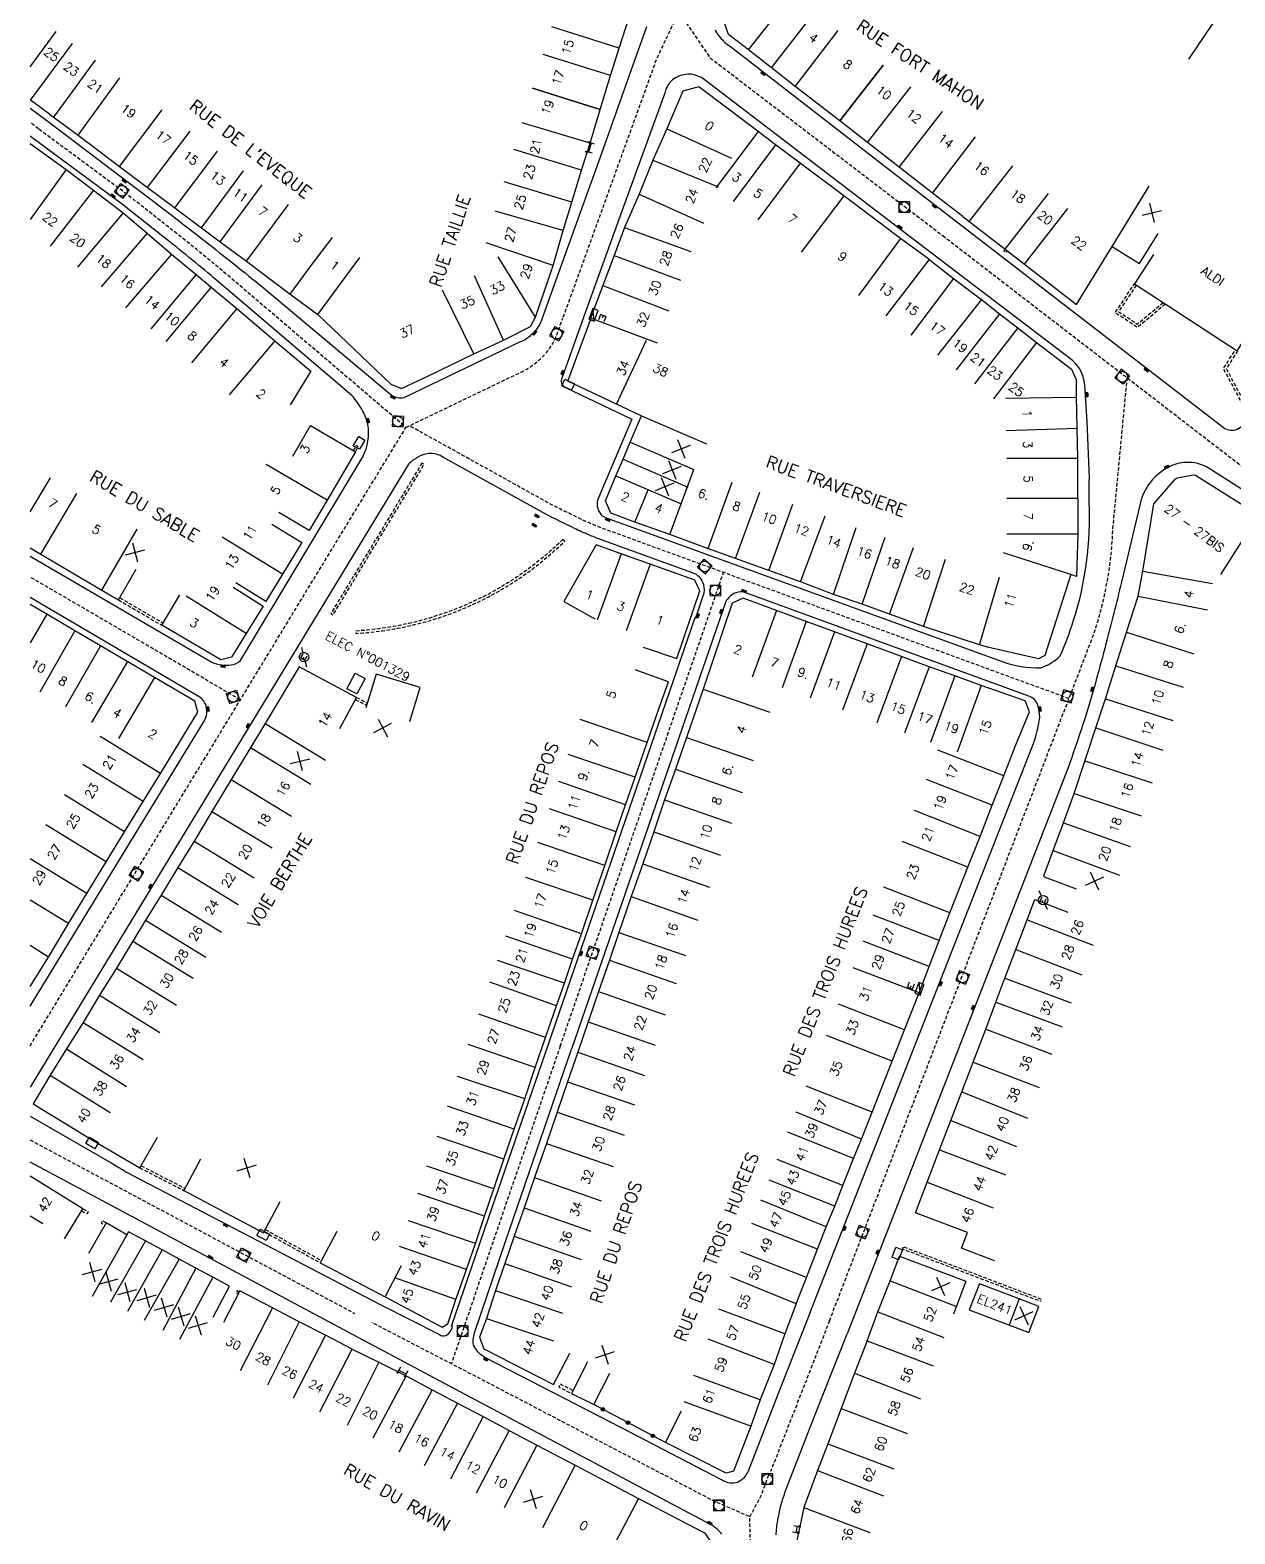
# Model space of a CAD drawing. Header units: millimetres. Extents: x 116000 to 117000, y 126000 to 127000.
# Drawn here: x 116000 to 116170.4, y 126191.6 to 126404.2 of the extents above; entities that cross this region are included whole.
import ezdxf
from ezdxf.enums import TextEntityAlignment as Align

# ---------------------------------------------------------------- set-up
doc = ezdxf.new("R2010")
doc.units = ezdxf.units.MM
doc.linetypes.add('DASHED', pattern=[0.75, 0.5, -0.25])
doc.layers.get('0').update_dxf_attribs({"linetype": 'CONTINUOUS'})
for name, color, linetype in [('W0001', 6, 'DASHED'), ('W0008', 7, 'CONTINUOUS'), ('W0100', 7, 'CONTINUOUS'), ('W0105', 7, 'CONTINUOUS'), ('W0112', 1, 'DASHED'), ('W0322', 7, 'CONTINUOUS'), ('W0400', 7, 'CONTINUOUS'), ('W0420', 7, 'CONTINUOUS'), ('W0430', 7, 'CONTINUOUS'), ('W0471', 7, 'CONTINUOUS'), ('W0984', 7, 'CONTINUOUS'), ('W0989', 7, 'CONTINUOUS'), ('W0991', 7, 'CONTINUOUS'), ('W1102', 7, 'CONTINUOUS'), ('W1471', 7, 'CONTINUOUS')]:
    doc.layers.add(name, color=color, linetype=linetype)
doc.styles.get("Standard").update_dxf_attribs({"font": 'romans.shx', "width": 0.85})

# ---------------------------------------------------------------- blocks, each defined once
blk = doc.blocks.new('T400')
for p, q in [((-0.15, 0.3), (0.15, 0.3)), ((-0.15, -0.25), (-0.15, 0.3)), ((-0.15, 0.15), (0.15, 0.15)), ((-0.15, 0), (0.15, 0)), ((0.15, 0.3), (0.15, -0.25)), ((-0.15, -0.15), (0.15, -0.15)), ((-0.15, -0.25), (-0.15, -0.3)), ((-0.15, -0.3), (0.15, -0.3)), ((0.15, -0.3), (0.15, -0.25))]:
    blk.add_line(p, q)
blk = doc.blocks.new('T420')
for p, q in [((0.75, 0.75), (-0.75, 0.75)), ((-0.75, 0.75), (-0.75, -0.75)), ((0.75, 0.75), (0.75, -0.75)), ((0.75, -0.75), (-0.75, -0.75))]:
    blk.add_line(p, q)
blk.add_ellipse((0, 0), major_axis=(-0.53, 0.53), ratio=1, start_param=3.926991, end_param=10.210176)
blk = doc.blocks.new('t105o')
for p, q in [((-0.5, 0), (0.5, 0)), ((0.5, 0), (0.2, 0.1)), ((0.5, 0), (0.2, -0.1))]:
    blk.add_line(p, q)
blk = doc.blocks.new('t991o')
at = {"color": 0, "linetype": 'Continuous'}
for p, q in [((-1, 1), (1, -1)), ((-1, -1), (1, 1))]:
    blk.add_line(p, q, dxfattribs=at)
blk = doc.blocks.new('T471')
for p, q in [((-0.333334, 0.333334), (-0.333334, -0.333334)), ((-0.333334, 0.333334), (0.333334, 0.333334)), ((-0.333334, 0), (0, 0)), ((0.500001, 0.500001), (1.000002, 1.000002)), ((-0.500001, -0.500001), (-1.000002, -1.000002)), ((-0.333334, -0.333334), (0.333334, -0.333334))]:
    blk.add_line(p, q)
blk.add_ellipse((0, 0), major_axis=(0.471405, 0.471405), ratio=1, start_param=5.4977871438, end_param=11.780972451)
blk = doc.blocks.new('T1471')
at = {"color": 0, "linetype": 'Continuous', "flags": 128}
blk.add_lwpolyline([(-0.75, -0.5), (-0.75, 0.5), (0.75, 0.5), (0.75, -0.5), (-0.75, -0.5)], dxfattribs=at)
blk = doc.blocks.new('T430')
at = {"flags": 128}
for points in [[(0.8, 0.8), (-0.8, 0.8)], [(-0.8, 0.8), (-0.8, 0)], [(0.8, 0.8), (-0.8, 0)], [(-0.8, 0), (0.8, 0)], [(-0.4, 2.1), (0.4, 2.1)], [(-0.4, 2.1), (-0.4, 1.3)], [(-0.4, 1.7), (0, 1.7)], [(-0.4, 1.3), (0.4, 1.3)], [(0.8, 0), (0.8, 0.8)]]:
    blk.add_lwpolyline(points, dxfattribs=at)
blk = doc.blocks.new('t322o')
at = {"color": 0, "linetype": 'Continuous'}
for radius in [0.25, 0.15]:
    blk.add_circle((0, 0), radius, dxfattribs=at)

msp = doc.modelspace()

# ---------------------------------------------------------------- linework, layer by layer
at = {"layer": 'W0001', "flags": 128}
for points in [[(116127.21, 126468.58), (116116.74, 126450.87), (116102.51, 126426.85), (116096.05, 126415.91), (116088.62, 126400.17), (116075.35, 126363.49)], [(116129.38, 126374.93), (116096.32, 126400.19), (116087.34, 126413.4), (116066.63, 126445.78)], [(116001.19, 126390.27), (116000, 126391.22)], [(116029.75, 126309.53), (116000, 126326.91)], [(116075, 126260.55), (116098.1, 126327.54)], [(116075, 126260.55), (116066.96, 126237.2), (116059.6, 126215.64)], [(116000, 126247.29), (116045.89, 126222.77)], [(116046.96, 126000), (116051.34, 126011.85), (116067.22, 126054.84), (116068.9, 126061.82), (116092.13, 126125.7), (116096.14, 126136.75), (116098.94, 126145.26), (116100.74, 126154.68), (116101.45, 126162.63), (116101.78, 126169.5), (116102.51, 126173.67), (116104.18, 126177.56), (116103.62, 126179.7), (116102.2, 126185.56), (116101.91, 126189.53), (116101.82, 126194.01), (116096.79, 126196.19), (116064.96, 126212.85), (116048.35, 126221.47)], [(116113.09, 126221.72), (116104.75, 126200.4)], [(116101.82, 126194.01), (116103.43, 126197.01), (116104.54, 126200.01)]]:
    msp.add_lwpolyline(points, dxfattribs=at)
for points in [[(116000, 126260.6), (116053.17, 126348.06), (116027.38, 126370.06, 0.004144), (116024.01, 126372.85, 0.004784), (116020.07, 126376.01, -0.001722), (116013.99, 126380.81), (116001.19, 126390.27)], [(116391.02, 126229.76), (116378.64, 126234.86, 0.000581), (116372.19, 126237.73, 0.000729), (116364.07, 126241.31, -0.017798), (116359.06, 126243.72), (116307.52, 126270), (116242.44, 126303.12), (116199.66, 126324.96, -0.004496), (116193.67, 126328.27, -0.001756), (116191.35, 126329.6, -0.00837), (116188.99, 126331.01), (116173.44, 126340.97), (116165.06, 126347.42), (116129.38, 126374.93)], [(116053.17, 126348.06), (116069.41, 126355.86, 0.062821), (116071.61, 126357.23, 0.054479), (116073.19, 126358.83, 0.076939), (116074.52, 126361.16), (116075.35, 126363.49)], [(116113.09, 126221.72), (116150.36, 126318.51, 0.006483), (116150.78, 126319.78, 0.068676), (116153.17, 126333.69), (116155.21, 126355.01)], [(116146.97, 126309.71), (116104.21, 126325.31), (116081.24, 126333.69, -0.011899), (116079.63, 126334.32, -0.014564), (116077.7, 126335.19, -0.001857), (116073.69, 126337.17), (116053.66, 126348.3)]]:
    msp.add_lwpolyline(points, format="xyb", dxfattribs=at)
at = {"layer": 'W0008', "flags": 128}
for points in [[(116073.34, 126365.89), (116080.86, 126386.84), (116085.31, 126399.31), (116087.23, 126404.73)], [(116096.9, 126404.26), (116097.03, 126404.04), (116097.16, 126403.82), (116097.3, 126403.61), (116097.45, 126403.41), (116097.6, 126403.22), (116097.76, 126403.03), (116097.93, 126402.85), (116098.1, 126402.68), (116098.29, 126402.51), (116098.47, 126402.36), (116098.67, 126402.2), (116098.87, 126402.06), (116099.08, 126401.92), (116104.15, 126398), (116122.2, 126384.02), (116131.28, 126377)], [(116127.72, 126372.57), (116116.76, 126380.91), (116103.16, 126391.32), (116095.18, 126397.39), (116094.94, 126397.53), (116094.71, 126397.65), (116094.48, 126397.75), (116094.24, 126397.84), (116094, 126397.9), (116093.76, 126397.95), (116093.52, 126397.99), (116093.27, 126398), (116093.03, 126398), (116092.78, 126397.97), (116092.53, 126397.93), (116092.28, 126397.88), (116092.03, 126397.8), (116091.78, 126397.71), (116091.53, 126397.6), (116091.3, 126397.48), (116091.08, 126397.34), (116090.88, 126397.19), (116090.69, 126397.02), (116090.52, 126396.84), (116090.37, 126396.65), (116090.23, 126396.45), (116090.11, 126396.23), (116090, 126395.99), (116089.91, 126395.75), (116089.84, 126395.48), (116083.71, 126378.63), (116078.34, 126363.76)], [(116000, 126393.22), (116002.19, 126391.59)], [(116000.25, 126389.05), (116000, 126389.23)], [(116073.39, 126260.99), (116094.08, 126321.16)], [(116049.6, 126223.96), (116057.91, 126219.76), (116058.11, 126219.65), (116058.32, 126219.6), (116058.55, 126219.59), (116058.8, 126219.65), (116059.04, 126219.76), (116059.25, 126219.92), (116059.39, 126220.1), (116059.5, 126220.31), (116059.6, 126220.5), (116059.69, 126220.7), (116059.77, 126220.9), (116059.62, 126220.96), (116064.87, 126236.22), (116073.39, 126260.99)], [(116110.31, 126222.8), (116106.03, 126211.92), (116101.66, 126200.68), (116101.57, 126200.47), (116101.47, 126200.26), (116101.36, 126200.06), (116101.23, 126199.87), (116101.09, 126199.68), (116100.93, 126199.48), (116100.75, 126199.28), (116100.56, 126199.11), (116100.33, 126198.97), (116100.07, 126198.85), (116099.8, 126198.78), (116099.52, 126198.74), (116099.24, 126198.74), (116098.98, 126198.77), (116098.74, 126198.82), (116098.5, 126198.89), (116098.27, 126198.98), (116098.04, 126199.09), (116097.82, 126199.22), (116083.67, 126206.58), (116064.43, 126216.47), (116064.23, 126216.58), (116064.05, 126216.71), (116063.87, 126216.85), (116063.69, 126216.99), (116063.53, 126217.15), (116063.35, 126217.34), (116063.19, 126217.54), (116063.04, 126217.74), (116062.9, 126217.95), (116062.78, 126218.18), (116062.71, 126218.38), (116062.67, 126218.58), (116062.66, 126218.83), (116062.68, 126219.07), (116062.72, 126219.3), (116062.76, 126219.54), (116062.82, 126219.78), (116062.89, 126220.01), (116067.29, 126233.07), (116076.6, 126260.12)], [(116047.11, 126218.99), (116000, 126244.13)], [(116097.85, 126191.55), (116097.7, 126191.74), (116097.55, 126191.91), (116097.38, 126192.08), (116097.2, 126192.24), (116097.02, 126192.39), (116096.84, 126192.54), (116096.66, 126192.68), (116096.46, 126192.8), (116078.99, 126202.04), (116060.77, 126211.71), (116050.92, 126216.93), (116047.11, 126218.99)], [(116105.53, 126191.45), (116105.55, 126191.7), (116105.57, 126191.96), (116105.59, 126192.22), (116105.62, 126192.47), (116105.65, 126192.72), (116105.68, 126192.97), (116105.72, 126193.22), (116105.76, 126193.47), (116105.8, 126193.71), (116105.85, 126193.96), (116105.9, 126194.2), (116105.95, 126194.45), (116106, 126194.69), (116106.06, 126194.94), (116106.12, 126195.18), (116106.18, 126195.43), (116106.25, 126195.68), (116106.32, 126195.93), (116106.39, 126196.18), (116106.46, 126196.43), (116106.54, 126196.68), (116106.62, 126196.92), (116106.71, 126197.17), (116106.79, 126197.41), (116106.88, 126197.66), (116111.17, 126208.68), (116115.57, 126219.85)]]:
    msp.add_lwpolyline(points, dxfattribs=at)
for points in [[(116002.19, 126391.59), (116015.26, 126381.7, -0.002255), (116021.19, 126377.16, -0.001166), (116024.24, 126374.79, -0.004527), (116032.45, 126368.26), (116051.07, 126352.67, 0.10757), (116051.93, 126352.27, 0.112448), (116052.93, 126352.28), (116069.4, 126360.19, 0.064037), (116070.73, 126361.01, 0.054479), (116071.67, 126361.96, 0.075002), (116072.35, 126363.15), (116073.34, 126365.89)], [(116000, 126329.84), (116025.69, 126314.85, 0.06881), (116027.12, 126314.46, 0.06238), (116028.47, 126314.47, 0.161353), (116029.77, 126315.09), (116047.06, 126343.91, 0.169113), (116047.77, 126348.47, 0.07774), (116047.09, 126350.34, 0.055735), (116045.52, 126352.57), (116026.38, 126368.88, 0.004141), (116023.04, 126371.66, 0.004784), (116019.12, 126374.8, -0.001715), (116013.06, 126379.59), (116000.25, 126389.05)], [(116131.28, 126377), (116169.01, 126347.9, 0.129703), (116170.01, 126347.66, 0.12771), (116171, 126347.93, 0.108696), (116171.74, 126348.61), (116172.96, 126350.38)], [(116149.56, 126348.9), (116149.2, 126354.01, 0.061126), (116148.95, 126355.25, 0.068473), (116148.34, 126356.53, 0.069195), (116147.4, 126357.58), (116127.72, 126372.57)], [(116078.34, 126363.76), (116075.32, 126355.28), (116075.18, 126354.88, 0.410485), (116075.74, 126353.68), (116085.13, 126349.2), (116080.27, 126337.76, 0.121623), (116080.3, 126336.62, 0.108886), (116080.79, 126335.71, 0.162595), (116081.51, 126335.28), (116137.49, 126314.94, 0.091006), (116142.96, 126314.08, 0.128372), (116145.72, 126315.76, 0.027853), (116147.62, 126320.78, 0.087602), (116149.83, 126337.43, -0.024344), (116149.85, 126340.86), (116149.56, 126348.9)], [(116094.08, 126321.16), (116094.16, 126321.13), (116095.35, 126324.66, 0.141827), (116095.17, 126326.14, 0.062494), (116094.83, 126326.72, 0.109932), (116094.07, 126327.36), (116080.7, 126332.21, -0.011899), (116079.02, 126332.86, -0.014564), (116077.01, 126333.78, -0.001872), (116072.96, 126335.77), (116058.5, 126343.81, 0.168464), (116056.34, 126344.35, 0.117306), (116054.85, 126343.85, 0.057793), (116053.54, 126342.88), (116000, 126254.77)], [(116390.07, 126227.45), (116377.66, 126232.55, 0.000584), (116371.17, 126235.44, 0.000729), (116363.06, 126239.01, -0.017745), (116357.9, 126241.5), (116306.38, 126267.77), (116241.3, 126300.88), (116198.49, 126322.74, -0.004517), (116192.44, 126326.09, -0.001756), (116190.1, 126327.43, -0.008422), (116187.65, 126328.89), (116167.18, 126342, 0.157913), (116163.83, 126343.11, 0.112635), (116161.34, 126342.57, 0.23769), (116156.97, 126337.04), (116154.38, 126326.16, -0.005923), (116152.2, 126317.44, -0.003459), (116150.83, 126312.37, -0.020277), (116146.79, 126299.83), (116115.57, 126219.85)], [(116141.29, 126310.05), (116101.13, 126324.7), (116100.82, 126324.8, 0.131514), (116099.56, 126324.55, 0.120324), (116098.66, 126323.79, 0.034083), (116098.43, 126323.43), (116076.6, 126260.12)], [(116000, 126266.21), (116024.62, 126306.52, 0.111869), (116024.99, 126307.62, 0.134305), (116024.77, 126308.99, 0.166743), (116023.69, 126310.12), (116000, 126323.99)], [(116110.31, 126222.8), (116141.78, 126302.87, 0.063171), (116142.83, 126307.07, 0.063258), (116142.55, 126308.78, 0.256846), (116141.28, 126310.04)], [(116000, 126250.65), (116011.49, 126244.05, 0.022783), (116012.4, 126243.47, 0.015973), (116013.07, 126243.11, -0.048594), (116013.66, 126242.75), (116049.6, 126223.96)]]:
    msp.add_lwpolyline(points, format="xyb", dxfattribs=at)
at = {"layer": 'W0100', "flags": 128}
for points in [[(116071.51, 126363.64), (116073.99, 126370.96), (116075.4, 126375.89), (116076.63, 126379.89), (116078.01, 126384.43), (116079.21, 126388.27), (116080.63, 126393.03), (116082.13, 126397.83), (116083.34, 126401.69), (116085.16, 126407.38)], [(116131.97, 126377.86), (116127.67, 126381.2), (116122.92, 126384.84), (116118.46, 126388.33), (116114.53, 126391.39), (116108.21, 126396.29), (116104.87, 126398.89), (116101.61, 126401.47), (116098.79, 126403.64), (116097.96, 126406.07)], [(116158.94, 126372.53), (116156.21, 126368.34), (116170.77, 126358.87), (116195.79, 126397.3), (116191.6, 126400.03)], [(116127.12, 126371.83), (116123.14, 126374.76), (116115.1, 126380.82), (116108.92, 126385.44), (116105.47, 126388.02), (116103.01, 126389.92), (116094.61, 126396.2), (116092.34, 126395.62), (116090.09, 126390.26), (116088.1, 126385.83), (116086.14, 126381.02), (116084.07, 126376.34), (116082.63, 126372.39), (116081.03, 126368.11), (116079.3, 126363.52)], [(116002.77, 126392.34), (116000.05, 126394.32), (116000, 126394.35)], [(116002.77, 126392.34), (116006.8, 126389.4), (116012.65, 126384.96), (116016.61, 126381.97), (116020.48, 126379.13), (116024.25, 126376.28), (116026.9, 126374.32), (116030.6, 126371.57), (116036.8, 126366.92), (116040.73, 126364.03), (116051.02, 126354.17), (116052.55, 126353.54), (116056.37, 126355.34), (116062.77, 126358.48), (116066.98, 126360.38), (116070.77, 126362.34), (116071.48, 126363.66)], [(116000, 126388.2), (116005.1, 126384.51), (116008.97, 126381.61), (116013.16, 126378.38), (116016.56, 126375.52), (116020.01, 126372.56), (116023.5, 126369.67), (116025.63, 126367.89), (116029.26, 126364.85), (116034.63, 126360.32), (116039.74, 126356.01), (116036.8, 126351.24)], [(116079.39, 126388.27), (116079.01, 126386.97)], [(116131.97, 126377.86), (116137.94, 126373.25), (116140.68, 126371.12), (116148.02, 126365.42), (116153.06, 126373.63), (116154.49, 126372.74), (116156.96, 126371.23), (116159.58, 126375.48)], [(116127.12, 126371.83), (116130.61, 126369.11), (116134.57, 126366.14), (116137.13, 126364.12), (116139.71, 126362.13), (116142.35, 126360.06), (116147.31, 126356.28), (116147.98, 126354.84), (116147.98, 126352.46), (116148.06, 126347.89), (116148.19, 126343.64), (116148.19, 126337.99), (116148.24, 126337.99), (116148.24, 126332.97), (116148.02, 126326.99), (116147.21, 126327.27), (116143.54, 126315.82), (116142.63, 126315.31), (116135.43, 126316.98), (116134.31, 126317.3), (116126.37, 126319.92), (116121.59, 126321.66), (116117.72, 126323.06), (116113.64, 126324.45), (116108.98, 126326.2), (116104.51, 126327.81), (116099.81, 126329.51), (116095.32, 126331.13), (116090.49, 126332.92), (116085.57, 126334.67), (116082.16, 126335.93), (116081.38, 126337.66), (116082.88, 126341.19), (116083.88, 126343.58), (116084.89, 126345.99), (116086.5, 126349.69), (116086.37, 126349.75), (116082.97, 126351.33), (116076.05, 126354.6), (116079.35, 126363.51), (116088.73, 126360.03)], [(116037.17, 126343.98), (116039.68, 126348.31), (116046.02, 126344.62), (116042.04, 126337.77), (116039.48, 126333.46), (116035.18, 126336.01)], [(116148.03, 126282.74), (116143.51, 126284.47), (116143.4, 126284.63), (116144.73, 126288.24), (116146.19, 126292.16), (116147.68, 126296.28), (116150.75, 126305.55), (116152.12, 126309.69), (116153.59, 126314.33), (116155.11, 126319.08), (116156.74, 126324.18), (116157.43, 126327.73), (116158.96, 126337.27), (116162.02, 126340.77), (116162.32, 126340.92), (116164.54, 126341.36), (116164.87, 126341.32), (116173.76, 126335.71)], [(116034.18, 126334.39), (116038.44, 126331.77), (116035.69, 126327.29), (116033.35, 126323.46), (116029.09, 126326.08)], [(116086.74, 126316.97), (116091.47, 126315.36), (116094.74, 126324.94), (116094.02, 126326.45), (116087.71, 126328.72), (116083.62, 126330.19), (116080.1, 126331.47), (116075.53, 126323.45), (116079.87, 126320.98)], [(116000, 126331.02), (116001.53, 126330.11), (116010.17, 126325.02), (116012.52, 126323.66), (116015.01, 126327.99)], [(116028.75, 126325.45), (116032.99, 126322.8), (116030.55, 126318.9), (116028.5, 126315.57), (116026.98, 126315.18), (116018.64, 126320.08), (116021.17, 126324.39)], [(116000, 126268.99), (116002.59, 126273.16), (116005.45, 126277.88), (116008.04, 126282.15), (116010.76, 126286.62), (116013.38, 126290.87), (116016, 126295.14), (116018.43, 126299.12), (116023.71, 126307.78), (116023.31, 126309.33), (116017.59, 126312.68), (116009.97, 126317.19), (116006.35, 126319.27), (116002.35, 126321.63), (116000, 126323)], [(116108.36, 126224.1), (116109.85, 126227.86), (116111.41, 126231.85), (116112.64, 126234.99), (116113.83, 126237.91), (116114.99, 126240.84), (116116.47, 126244.67), (116117.6, 126247.4), (116119.11, 126251.23), (116121.96, 126258.44), (116123.69, 126262.88), (116125.78, 126268.08), (116127.18, 126271.81), (116128.6, 126275.49), (116130.12, 126279.42), (116132.67, 126285.85), (116134.39, 126290.21), (116136.12, 126294.63), (116137.74, 126298.78), (116139.36, 126302.95), (116141.36, 126307.84), (116140.78, 126309.4), (116134.56, 126311.54), (116130.8, 126312.91), (116127.18, 126314.2), (116123.25, 126315.67), (116118.41, 126317.45), (116113.78, 126319.16), (116109.81, 126320.61), (116105.58, 126322.18), (116100.89, 126323.9), (116099.34, 126323.19), (116095.2, 126311.03), (116092.84, 126304.22), (116091.28, 126299.72), (116089.77, 126295.37), (116088.23, 126290.85), (116086.66, 126286.33), (116085.04, 126281.72), (116083.29, 126276.64), (116081.96, 126272.7), (116080.41, 126268.27), (116078.96, 126263.98), (116077.47, 126259.69)], [(116043.83, 126305.47), (116046.17, 126309.88), (116038.05, 126314.2), (116033.24, 126306.18), (116028.44, 126298.27), (116025.71, 126293.76), (116023.2, 126289.56), (116020.89, 126285.8), (116018.56, 126281.93), (116016.35, 126278.35), (116014.54, 126275.39), (116012.21, 126271.59), (116009.83, 126267.75), (116007.49, 126263.9), (116005.15, 126260.16), (116002.84, 126256.44), (116000.43, 126252.39), (116008.91, 126247.22), (116015.51, 126243.35), (116018.04, 126247.67)], [(116053.74, 126306.48), (116055.2, 126311.26), (116051.93, 126312.26), (116048.95, 126313.17), (116047.49, 126308.39)], [(116072.91, 126261.8), (116074.45, 126266.27), (116075.58, 126269.44), (116076.74, 126272.84), (116078, 126276.45), (116079.6, 126281.19), (116081.3, 126286.12), (116082.92, 126290.85), (116084.25, 126294.7), (116085.58, 126298.6), (116087.29, 126303.5), (116088.98, 126308.39), (116090.3, 126312.1), (116085.58, 126313.77)], [(116136.42, 126230.18), (116131.75, 126231.97), (116132.6, 126234.18), (116125.27, 126236.99), (116126.92, 126241.3), (116128.64, 126245.88), (116130.23, 126250.06), (116131.83, 126254.08), (116133.43, 126258.28), (116135.2, 126262.98), (116136.63, 126266.76), (116137.89, 126270.15), (116139.46, 126274.24), (116141.06, 126278.42), (116142.15, 126281.28), (116146.82, 126279.49)], [(116050.21, 126225.1), (116058.28, 126220.83), (116059.11, 126221.27), (116060.24, 126224.72), (116061.75, 126228.98), (116063.01, 126232.67), (116064.3, 126236.5), (116065.62, 126240.38), (116067.03, 126244.55), (116068.49, 126248.81), (116069.97, 126253.11), (116071.44, 126257.53), (116072.91, 126261.8)], [(116077.47, 126259.69), (116076.03, 126255.52), (116074.56, 126251.24), (116073.04, 126246.79), (116071.37, 126241.96), (116069.89, 126237.67), (116068.5, 126233.67), (116067.15, 126229.81), (116065.86, 126225.99), (116064.55, 126222.05), (116063.59, 126219.39), (116064.21, 126217.76), (116074.06, 126212.71), (116076.34, 126217.16)], [(116024.09, 126244.56), (116021.76, 126240.14), (116033.04, 126234.17), (116035.38, 126238.59)], [(116004.86, 126233.29), (116007.48, 126237.54), (116000, 126242.16)], [(116013.71, 126233.87), (116010.75, 126235.55), (116008.28, 126231.21)], [(116025.9, 126222.21), (116028.23, 126226.63), (116025.85, 126227.89), (116023.47, 126229.15), (116021.1, 126230.44), (116018.71, 126231.74), (116016.33, 126233.04), (116013.94, 126234.3), (116013.71, 126233.87), (116010.75, 126235.55)], [(116043.39, 126234.34), (116041.06, 126229.92), (116050.21, 126225.1), (116052.54, 126229.52)], [(116118.4, 126218.87), (116119.93, 126222.97), (116121.65, 126227.39), (116123.01, 126230.85), (116132.39, 126227.33), (116130.63, 126222.65)], [(116139.93, 126224.82), (116134.33, 126226.95), (116132.85, 126223.25), (116141.28, 126220.05), (116142.69, 126223.75), (116139.93, 126224.82), (116138.51, 126221.1)], [(116040.99, 126208.84), (116045.57, 126217.72), (116041.78, 126219.68), (116038.08, 126221.55), (116034.31, 126223.53), (116029.65, 126225.93), (116027.36, 126221.49)], [(116108.36, 126224.1), (116106.77, 126219.85), (116105.24, 126215.54), (116103.3, 126210.53), (116101.94, 126206.82), (116099.5, 126200.43), (116098.47, 126200.15), (116089.87, 126204.5), (116092.13, 126208.96)], [(116118.4, 126218.87), (116116.63, 126214.33), (116114.74, 126209.32), (116112.85, 126204.31), (116111.4, 126200.53), (116109.44, 126195.31), (116108.58, 126191.08), (116107.85, 126187.44), (116108.7, 126185.88), (116116.66, 126182.39), (116125.66, 126178.35), (116141.74, 126171.19), (116144.97, 126169.76), (116147, 126174.33)], [(116045.57, 126217.72), (116049.32, 126215.86), (116053.19, 126213.92), (116056.87, 126211.95), (116060.45, 126210.06), (116064.09, 126208.16), (116067.79, 126206.19), (116071.7, 126204.12), (116077.11, 126201.3), (116086.06, 126196.6), (116095.39, 126191.75), (116096.61, 126190)], [(116052.17, 126214.73), (116053.2, 126214.21)], [(116078.85, 126215.91), (116076.61, 126211.44), (116079.76, 126209.86), (116082, 126214.33)], [(116108.36, 126191.79), (116108.54, 126192.68)]]:
    msp.add_lwpolyline(points, dxfattribs=at)
msp.add_lwpolyline([(116044.83, 126311.1), (116045.98, 126313.3), (116047.39, 126312.55), (116046.24, 126310.36)], close=True, dxfattribs=at)
at = {"layer": 'W0112', "flags": 128}
for points in [[(116137.94, 126373.25), (116137.75, 126373.01), (116138.03, 126372.79), (116138.22, 126373.03)], [(116160.6, 126365.48), (116156.66, 126362.19), (116153.51, 126364.27), (116156.21, 126368.34)], [(116160.3, 126365.68), (116156.63, 126362.63), (116154, 126364.37), (116156.5, 126368.15)], [(116170.77, 126358.87), (116170.81, 126358.84), (116169.21, 126356.38), (116172.59, 126350.05), (116172.28, 126349.88), (116168.81, 126356.4), (116170.52, 126359.03)], [(116046.02, 126344.62), (116046.42, 126345.3), (116046.12, 126345.48), (116045.72, 126344.8)], [(116012.52, 126323.66), (116018.64, 126320.08)], [(116012.69, 126323.96), (116018.82, 126320.38)], [(116046.17, 126309.88), (116047.7, 126309.11)], [(116046.01, 126309.57), (116047.6, 126308.77)], [(116015.51, 126243.35), (116021.76, 126240.14)], [(116015.69, 126243.65), (116021.92, 126240.45)], [(116007.48, 126237.54), (116008.2, 126237.14), (116008.03, 126236.83), (116007.3, 126237.25)], [(116010.75, 126235.55), (116010.23, 126235.87), (116010.05, 126235.57), (116010.57, 126235.25)], [(116033.11, 126234.31), (116041.06, 126229.92)], [(116033.28, 126234.62), (116041.23, 126230.23)], [(116143.07, 126224.75), (116123.51, 126232.18), (116123.4, 126231.9), (116142.96, 126224.47)], [(116076.8, 126211.86), (116075, 126212.77), (116074.78, 126212.35), (116076.59, 126211.44)]]:
    msp.add_lwpolyline(points, dxfattribs=at)
for points in [[(116055.44, 126343), (116042.54, 126321.71), (116042.84, 126321.53), (116055.74, 126342.82)], [(116029.59, 126225.81), (116029.31, 126225.97), (116029.15, 126225.71), (116029.44, 126225.54)]]:
    msp.add_lwpolyline(points, close=True, dxfattribs=at)
msp.add_lwpolyline([(116075.39, 126332.24, -0.074037), (116064.7, 126324.42, -0.060509), (116054.57, 126320.57, -0.044699), (116046.06, 126319.26), (116046.08, 126318.91, 0.044699), (116054.65, 126320.23, 0.060509), (116064.87, 126324.11, 0.074037), (116075.64, 126331.99)], format="xyb", close=True, dxfattribs=at)
at = {"layer": 'W0322', "flags": 128}
msp.add_lwpolyline([(116089.87, 126204.5), (116079.76, 126209.86)], dxfattribs=at)
at = {"layer": 'W1102', "flags": 128}
for points in [[(116101.61, 126401.47), (116107.83, 126409.31)], [(116169.5, 126408.41), (116163.89, 126400.13)], [(116104.87, 126398.89), (116111.01, 126406.78)], [(116000, 126399.03), (116003.69, 126404.05)], [(116083.34, 126401.69), (116073.8, 126404.69)], [(116108.21, 126396.29), (116114.33, 126404.19)], [(116000.05, 126394.32), (116006, 126402.36)], [(116003.36, 126391.91), (116009.25, 126399.99)], [(116082.13, 126397.83), (116072.59, 126400.81)], [(116006.8, 126389.4), (116012.69, 126397.48)], [(116118.46, 126388.33), (116124.6, 126396.23)], [(116012.65, 126384.96), (116018.67, 126392.95)], [(116079.21, 126388.27), (116069.63, 126391.13)], [(116122.92, 126384.84), (116129.09, 126392.71)], [(116016.61, 126381.97), (116022.63, 126389.96)], [(116090.09, 126390.26), (116099.21, 126386.15)], [(116103.01, 126389.92), (116097.02, 126381.92)], [(116127.67, 126381.2), (116133.75, 126389.15)], [(116000.11, 126388.12), (116000, 126387.97)], [(116020.48, 126379.13), (116026.51, 126387.11)], [(116078.01, 126384.43), (116068.45, 126387.34)], [(116105.47, 126388.02), (116099.48, 126380.02)], [(116005.1, 126384.51), (116000, 126377.47)], [(116024.25, 126376.28), (116030.18, 126384.33)], [(116088.1, 126385.83), (116097.36, 126382.07)], [(116108.92, 126385.44), (116102.93, 126377.43)], [(116132.9, 126377.2), (116139.04, 126385.05)], [(116026.9, 126374.32), (116032.84, 126382.37)], [(116076.63, 126379.89), (116067.07, 126382.8)], [(116153.06, 126373.63), (116158.3, 126382.15)], [(116008.97, 126381.61), (116002.86, 126373.7)], [(116086.14, 126381.02), (116095.28, 126376.96)], [(116115.1, 126380.82), (116109.08, 126372.84)], [(116137.94, 126373.25), (116144.07, 126381.15)], [(116013.16, 126378.38), (116006.73, 126370.72)], [(116030.6, 126371.57), (116036.57, 126379.59)], [(116075.4, 126375.89), (116065.79, 126378.64)], [(116140.68, 126371.12), (116146.81, 126379.01)], [(116084.07, 126376.34), (116093.47, 126372.93)], [(116016.56, 126375.52), (116010.05, 126367.94)], [(116036.8, 126366.92), (116039.77, 126370.94), (116042.79, 126374.93)], [(116073.99, 126370.96), (116064.52, 126374.17)], [(116123.14, 126374.76), (116117.21, 126366.71)], [(116020.01, 126372.56), (116013.49, 126364.98)], [(116040.73, 126364.03), (116046.66, 126372.08)], [(116071.48, 126363.66), (116066.21, 126372.16)], [(116082.63, 126372.39), (116092, 126368.89)], [(116127.16, 126371.76), (116121.07, 126363.84)], [(116127.21, 126371.76), (116127.21, 126371.75)], [(116023.5, 126369.67), (116017.07, 126362.01)], [(116066.98, 126360.38), (116062.87, 126369.5)], [(116025.63, 126367.89), (116019.21, 126360.22)], [(116062.77, 126358.48), (116058.36, 126367.46)], [(116081.03, 126368.11), (116090.38, 126364.56)], [(116130.61, 126369.11), (116124.61, 126361.11)], [(116134.57, 126366.14), (116128.38, 126358.28)], [(116029.26, 126364.85), (116022.84, 126357.18)], [(116079.3, 126363.52), (116079.35, 126363.5)], [(116137.13, 126364.12), (116131.02, 126356.21)], [(116139.71, 126362.13), (116133.59, 126354.22)], [(116034.63, 126360.32), (116028.18, 126352.67)], [(116082.97, 126351.33), (116087.18, 126360.4)], [(116142.35, 126360.06), (116136.29, 126352.1)], [(116147.98, 126352.3), (116137.99, 126352.13)], [(116086.5, 126349.69), (116095.67, 126345.72)], [(116084.89, 126345.99), (116093.89, 126342.09)], [(116148.06, 126347.89), (116138.06, 126347.59)], [(116042.04, 126337.77), (116033.39, 126342.79)], [(116083.88, 126343.58), (116093.03, 126339.62)], [(116090.49, 126332.92), (116093.89, 126342.09)], [(116148.19, 126343.64), (116138.19, 126343.64)], [(116000, 126336.1), (116002.89, 126340.94)], [(116082.88, 126341.19), (116092.1, 126337.25)], [(116095.91, 126330.92), (116099.31, 126340.32)], [(116001.53, 126330.11), (116006.61, 126338.72)], [(116085.57, 126334.67), (116087.44, 126339.22)], [(116099.81, 126329.51), (116103.21, 126338.91)], [(116148.19, 126337.99), (116138.19, 126337.99)], [(116104.51, 126327.81), (116107.9, 126337.21)], [(116108.98, 126326.2), (116112.48, 126335.56)], [(116173.76, 126335.71), (116168.41, 126327.26)], [(116010.17, 126325.02), (116015.16, 126333.68)], [(116113.64, 126324.45), (116116.87, 126333.91)], [(116035.69, 126327.29), (116027.17, 126332.52)], [(116117.72, 126323.06), (116120.95, 126332.52)], [(116148.24, 126332.97), (116138.19, 126332.96)], [(116083.62, 126330.19), (116080.22, 126320.79)], [(116121.59, 126321.66), (116124.99, 126331.06)], [(116126.37, 126319.92), (116129.5, 126329.42)], [(116147.21, 126327.27), (116137.68, 126330.32)], [(116087.71, 126328.72), (116084.32, 126319.31)], [(116134.31, 126317.3), (116137.12, 126326.9)], [(116157.43, 126327.73), (116167.27, 126325.99)], [(116030.55, 126318.9), (116022.07, 126324.2)], [(116156.74, 126324.18), (116166.56, 126322.28)], [(116002.35, 126321.63), (116000, 126317.59)], [(116105.58, 126322.18), (116102.15, 126312.75)], [(116109.81, 126320.61), (116106.39, 126311.21)], [(116006.35, 126319.27), (116001.37, 126310.6)], [(116113.78, 126319.16), (116110.36, 126309.77)], [(116155.11, 126319.08), (116164.64, 126316.04)], [(116009.97, 126317.19), (116004.99, 126308.52)], [(116118.41, 126317.45), (116114.95, 126308.07)], [(116013.78, 126314.94), (116008.68, 126306.33)], [(116123.25, 126315.67), (116119.8, 126306.29)], [(116127.18, 126314.2), (116123.68, 126304.84)], [(116153.59, 126314.33), (116163.12, 126311.31)], [(116017.59, 126312.68), (116012.49, 126304.07)], [(116130.8, 126312.91), (116127.38, 126303.51)], [(116095.2, 126311.03), (116104.67, 126307.81)], [(116134.56, 126311.54), (116131.14, 126302.14)], [(116152.12, 126309.69), (116161.64, 126306.62)], [(116033.24, 126306.18), (116041.79, 126301)], [(116087.29, 126303.5), (116077.84, 126306.77)], [(116150.75, 126305.55), (116160.25, 126302.42)], [(116018.43, 126299.12), (116009.9, 126304.35)], [(116092.84, 126304.22), (116102.29, 126300.95)], [(116031.17, 126302.79), (116039.72, 126297.6)], [(116085.58, 126298.6), (116076.11, 126301.81)], [(116137.74, 126298.78), (116128.42, 126302.41)], [(116016, 126295.14), (116007.48, 126300.38)], [(116091.28, 126299.72), (116100.73, 126296.44)], [(116149.21, 126300.92), (116158.71, 126297.77)], [(116028.44, 126298.27), (116036.99, 126293.09)], [(116084.25, 126294.7), (116074.8, 126297.97)], [(116136.12, 126294.63), (116126.81, 126298.28)], [(116013.38, 126290.87), (116004.86, 126296.11)], [(116089.77, 126295.37), (116099.22, 126292.09)], [(116147.68, 126296.28), (116157.17, 126293.13)], [(116025.71, 126293.76), (116034.27, 126288.59)], [(116082.92, 126290.85), (116073.46, 126294.1)], [(116134.39, 126290.21), (116125.09, 126293.88)], [(116010.76, 126286.62), (116002.25, 126291.86)], [(116088.23, 126290.85), (116097.68, 126287.58)], [(116146.19, 126292.16), (116155.6, 126288.77)], [(116023.2, 126289.56), (116031.72, 126284.34)], [(116081.3, 126286.12), (116071.84, 126289.37)], [(116132.67, 126285.85), (116123.37, 126289.52)], [(116008.04, 126282.15), (116000, 126287.05)], [(116144.73, 126288.24), (116154.09, 126284.74)], [(116020.89, 126285.8), (116029.42, 126280.58)], [(116079.6, 126281.19), (116070.13, 126284.4)], [(116086.66, 126286.33), (116096.11, 126283.06)], [(116130.12, 126279.42), (116120.79, 126283.03)], [(116005.45, 126277.88), (116000, 126281.19)], [(116018.56, 126281.93), (116027.07, 126276.69)], [(116085.04, 126281.72), (116094.47, 126278.39)], [(116016.35, 126278.35), (116024.88, 126273.14)], [(116078, 126276.45), (116068.55, 126279.73)], [(116128.6, 126275.49), (116119.27, 126279.09)], [(116141.06, 126278.42), (116150.4, 126274.86)], [(116076.74, 126272.84), (116067.3, 126276.12)], [(116083.29, 126276.64), (116092.74, 126273.38)], [(116002.59, 126273.16), (116000, 126274.77)], [(116014.54, 126275.39), (116023.06, 126270.16)], [(116127.18, 126271.81), (116117.85, 126275.41)], [(116139.46, 126274.24), (116148.8, 126270.66)], [(116012.21, 126271.59), (116020.73, 126266.36)], [(116075.58, 126269.44), (116066.12, 126272.69)], [(116081.96, 126272.7), (116091.4, 126269.41)], [(116125.78, 126268.08), (116116.42, 126271.61)], [(116074.45, 126266.27), (116065.03, 126269.61)], [(116137.89, 126270.15), (116147.27, 126266.67)], [(116009.83, 126267.75), (116018.34, 126262.49)], [(116080.41, 126268.27), (116089.86, 126264.98)], [(116123.69, 126262.88), (116114.38, 126266.51)], [(116136.63, 126266.76), (116146.01, 126263.27)], [(116007.49, 126263.9), (116016.02, 126258.69)], [(116072.91, 126261.8), (116063.46, 126265.07)], [(116078.96, 126263.98), (116088.41, 126260.71)], [(116121.96, 126258.44), (116112.65, 126262.07)], [(116135.2, 126262.98), (116144.55, 126259.44)], [(116005.15, 126260.16), (116013.64, 126254.87)], [(116071.44, 126257.53), (116061.99, 126260.78)], [(116077.47, 126259.69), (116077.47, 126259.69), (116086.92, 126256.41)], [(116133.43, 126258.28), (116142.77, 126254.72)], [(116002.84, 126256.44), (116011.32, 126251.15)], [(116069.97, 126253.11), (116060.48, 126256.28)], [(116076.03, 126255.52), (116085.49, 126252.26)], [(116119.11, 126251.23), (116109.81, 126254.91)], [(116131.83, 126254.08), (116141.12, 126250.39)], [(116068.49, 126248.81), (116059.03, 126252.05)], [(116074.56, 126251.24), (116084.02, 126247.99)], [(116117.6, 126247.4), (116108.36, 126251.22)], [(116116.47, 126244.67), (116107.19, 126248.39)], [(116130.23, 126250.06), (116139.53, 126246.37)], [(116067.03, 126244.55), (116057.57, 126247.79)], [(116073.04, 126246.79), (116082.5, 126243.55)], [(116114.99, 126240.84), (116105.69, 126244.53)], [(116128.64, 126245.88), (116138, 126242.37)], [(116065.62, 126240.38), (116056.15, 126243.6)], [(116071.37, 126241.96), (116080.81, 126238.69)], [(116064.3, 126236.5), (116054.83, 126239.71)], [(116113.83, 126237.91), (116104.53, 126241.6)], [(116126.92, 126241.3), (116136.25, 126237.71)], [(116069.89, 126237.67), (116079.34, 126234.41)], [(116112.64, 126234.99), (116103.38, 126238.77)], [(116000, 126236.54), (116001.81, 126235.47)], [(116063.01, 126232.67), (116053.53, 126235.87)], [(116111.41, 126231.85), (116102.09, 126235.49)], [(116013.71, 126233.87), (116008.77, 126225.17)], [(116068.5, 126233.67), (116077.94, 126230.38)], [(116016.33, 126233.04), (116011.38, 126224.35)], [(116018.71, 126231.74), (116013.76, 126223.04)], [(116061.75, 126228.98), (116052.28, 126232.21)], [(116109.85, 126227.86), (116100.53, 126231.49)], [(116021.1, 126230.44), (116016.15, 126221.75)], [(116023.47, 126229.15), (116018.77, 126220.33)], [(116067.15, 126229.81), (116076.6, 126226.52)], [(116025.85, 126227.89), (116021.15, 126219.06)], [(116060.24, 126224.72), (116051.62, 126227.78)], [(116108.36, 126224.1), (116099.11, 126227.9)], [(116121.65, 126227.39), (116130.97, 126223.78)], [(116065.86, 126225.99), (116075.34, 126222.79)], [(116034.31, 126223.53), (116029.73, 126214.64)], [(116106.77, 126219.85), (116097.41, 126223.35)], [(116119.93, 126222.97), (116129.26, 126219.35)], [(116038.08, 126221.55), (116033.57, 126212.62)], [(116064.55, 126222.05), (116074.04, 126218.89)], [(116041.78, 126219.68), (116037.2, 126210.79)], [(116105.24, 126215.54), (116095.91, 126219.14)], [(116118.4, 126218.87), (116127.76, 126215.36)], [(116049.32, 126215.86), (116044.87, 126206.91)], [(116116.63, 126214.33), (116125.95, 126210.7)], [(116053.19, 126213.92), (116048.48, 126205.1)], [(116103.3, 126210.53), (116093.92, 126213.98)], [(116056.87, 126211.95), (116052.16, 126203.13)], [(116060.45, 126210.06), (116055.77, 126201.22)], [(116101.94, 126206.82), (116092.55, 126210.27)], [(116064.09, 126208.16), (116059.46, 126199.3)], [(116114.74, 126209.32), (116124.09, 126205.77)], [(116067.79, 126206.19), (116063.1, 126197.36)], [(116071.7, 126204.12), (116067.07, 126195.25)], [(116112.85, 126204.31), (116122.2, 126200.77)], [(116077.11, 126201.3), (116072.49, 126192.43)], [(116111.4, 126200.53), (116120.75, 126196.96)], [(116086.06, 126196.6), (116081.41, 126187.74)], [(116109.44, 126195.31), (116118.8, 126191.79)]]:
    msp.add_lwpolyline(points, dxfattribs=at)
for points in [[(116120.66, 126399.29), (116114.53, 126391.39)], [(116071.08, 126396.01), (116080.63, 126393.03)]]:
    msp.add_lwpolyline(points, close=True, dxfattribs=at)

# ---------------------------------------------------------------- block references
at = {"layer": 'W0105'}
for p, rotation in [((116079.39, 126388.27), 160.5457154247477), ((116079.01, 126386.97), 165.0691003949246), ((116052.17, 126214.73), 240.76050346171), ((116053.2, 126214.21), 239.5701186034152), ((116108.54, 126192.68), 348.7734195357577), ((116108.36, 126191.79), 349.8157229604505)]:
    msp.add_blockref('t105o', p, dxfattribs=dict(at, rotation=rotation))
at = {"layer": 'W0322', "rotation": 152.0635565526779}
for p in [(116081.03, 126209.19), (116084.57, 126207.31), (116088.1, 126205.44)]:
    msp.add_blockref('t322o', p, dxfattribs=at)
at = {"layer": 'W0400'}
for p, rotation in [((116103.7, 126398.12), 232.2867776188303), ((116013.38, 126382.93), 52.88432813460039), ((116011.72, 126380.77), 233.5403553477091), ((116127.96, 126379.36), 232.3012725370193), ((116123.06, 126376.34), 52.66565864147562), ((116071.37, 126361.44), 136.1324615351427), ((116075.35, 126355.82), 340.5099883172589), ((116157.95, 126356.17), 52.36061766269743), ((116051.34, 126352.33), 63.2080313980907), ((116149.48, 126352.66), 184.2043336861134), ((116047.8, 126348.99), 195.4781354577777), ((116160.75, 126342.45), 299.3635683901069), ((116071.69, 126335.53), 240.9423930515217), ((116071.31, 126334.22), 240.9423930515217), ((116081.75, 126335.03), 70.03578818473794), ((116100.99, 126324.91), 252.0208343079783), ((116094.42, 126321.42), 161.4226890881872), ((116097.8, 126322.04), 340.9728981521998), ((116027.33, 126314.29), 85.36307000440603), ((116150.28, 126310.99), 163.9619164021893), ((116025.14, 126308.22), 186.6503089940993), ((116142.84, 126308.21), 191.2328733647235), ((116030.86, 126305.84), 328.714151306078), ((116017.05, 126283.12), 328.714151306078), ((116077.91, 126273.67), 161.0219913370017), ((116128.78, 126269.38), 158.6815578105558), ((116133.42, 126266), 338.6765701422148), ((116027.7, 126235.24), 62.39647378994101), ((116115.18, 126234.78), 158.6815578105558), ((116119.93, 126231.44), 338.6765701422148), ((116025.5, 126230.69), 241.907403669962), ((116064.46, 126216.28), 242.792012979664), ((116096.17, 126193.1), 62.14069411025267)]:
    msp.add_blockref('T400', p, dxfattribs=dict(at, rotation=rotation))
at = {"layer": 'W0420'}
for p, rotation in [((116012.99, 126381.52), 143.540355347709), ((116074.51, 126361.31), 61.41974492648427), ((116154.49, 126355.22), 322.3606176626975), ((116052.02, 126348.9), 355.9024145858396), ((116095.45, 126328.39), 141.0994801581321), ((116096.92, 126325), 88.82836238853152), ((116028.7, 126309.97), 108.1568828730757), ((116146.76, 126310), 253.2717190785541), ((116015.05, 126284.93), 238.714151306078), ((116079.61, 126273.74), 250.9728981521998), ((116131.91, 126270.27), 68.68155781055582), ((116117.73, 126234.27), 68.68155781055582), ((116030.24, 126231.01), 151.907403669962)]:
    msp.add_blockref('T420', p, dxfattribs=dict(at, rotation=rotation))
for p in [(116123.66, 126379.2), (116061.18, 126220.25), (116104.28, 126199.31), (116097.45, 126195.59)]:
    msp.add_blockref('T420', p, dxfattribs=at)
at = {"layer": 'W0430'}
for p, rotation in [((116079.32, 126364.11), 249.6659296565931), ((116126.21, 126268.52), 69.3309814777237)]:
    msp.add_blockref('T430', p, dxfattribs=dict(at, rotation=rotation))
at = {"layer": 'W0471'}
for p, rotation in [((116038.76, 126315.58), 58.71415130722348), ((116143.31, 126281.21), 68.67657014221487)]:
    msp.add_blockref('T471', p, dxfattribs=dict(at, rotation=rotation))
at = {"layer": 'W0991'}
for p, rotation in [((116158.68, 126378.39), 328.3993094607736), ((116092.1, 126345.02), 336.5835952419307), ((116090.84, 126342.07), 336.5835952419307), ((116089.79, 126339.67), 336.8493581194624), ((116014.85, 126330.39), 330.0359621884202), ((116049.89, 126305.56), 343.0105087912883), ((116038.19, 126300.85), 58.76570642583908), ((116150.59, 126283.9), 69.96783673867726), ((116030.67, 126243.35), 332.1402213574912), ((116008.77, 126228.63), 330.3747183661765), ((116011.11, 126227.29), 330.3747183661765), ((116013.76, 126225.79), 330.3747183661765), ((116128.85, 126226.56), 68.49424695057574), ((116016.51, 126224.98), 330.7920653119588), ((116018.96, 126223.63), 331.576130597579), ((116021.36, 126222.34), 331.9602203893684), ((116140.61, 126222.43), 339.2075702097097), ((116023.77, 126221.07), 332.2239897383901), ((116081.32, 126216.91), 333.4103803022309), ((116071.17, 126196.5), 332.4770123333051)]:
    msp.add_blockref('t991o', p, dxfattribs=dict(at, rotation=rotation))
at = {"layer": 'W1471'}
for p, rotation in [((116076.11, 126354.09), 334.6687105834312), ((116046.54, 126345.86), 58.98671403237088), ((116008.79, 126246.86), 329.6492282142828), ((116032.96, 126233.86), 332.1402213574912), ((116122.67, 126231.24), 248.4942469494944)]:
    msp.add_blockref('T1471', p, dxfattribs=dict(at, rotation=rotation))

# ---------------------------------------------------------------- texts
at = {"layer": 'W0984'}
for s, rotation, p in [('ALDI', 326.9556, (116167.31, 126369.47)), ('ELEC N°001329', 332.3407, (116047.78, 126315.67)), ('EL241', 339.2076, (116136.47, 126224.01))]:
    msp.add_text(s, height=1.25, rotation=rotation, dxfattribs=at).set_placement(p, align=Align.MIDDLE)
at = {"layer": 'W0989'}
for s, rotation, p in [('RUE FORT MAHON', 326.551, (116125.92, 126399.35)), ("RUE DE L'EVEQUE", 322.1674, (116031.12, 126387.38)), ('RUE TAILLIE', 71.8676, (116059.4, 126374.47)), ('RUE TRAVERSIERE', 340.0358, (116114.03, 126339.74)), ('RUE DU SABLE', 329.4611, (116016.2, 126336.96)), ('RUE DU REPOS', 71.022, (116071.04, 126294.96)), ('VOIE BERTHE', 58.7017, (116035.33, 126283.98)), ('RUE DES TROIS HUREES', 68.5468, (116112.49, 126269.7)), ('RUE DES TROIS HUREES', 68.5468, (116097.1, 126232.19)), ('RUE DU REPOS', 71.3482, (116082.88, 126232.84)), ('RUE DU RAVIN', 330.5295, (116051.9, 126196.76))]:
    msp.add_text(s, height=1.75, rotation=rotation, dxfattribs=at).set_placement(p, align=Align.MIDDLE)
at = {"layer": 'W0991'}
for s, rotation, p in [('4', 322.084, (116110.84, 126403.11)), ('25', 323.6868, (116003.05, 126400.8)), ('15', 72.5335, (116076.06, 126401.86)), ('23', 323.5035, (116005.85, 126398.73)), ('8', 322.23, (116115.66, 126399.37)), ('21', 323.9111, (116009.23, 126396.29)), ('17', 72.6348, (116074.7, 126397.52)), ('10', 322.1355, (116120.79, 126395.39)), ('19', 322.803, (116013.93, 126392.78)), ('19', 68.3863, (116073.22, 126393.33)), ('12', 321.9, (116125.01, 126392.09)), ('0', 323.2136, (116096.11, 126390.67)), ('17', 323.0124, (116018.84, 126389.06)), ('21', 78.6731, (116071.55, 126387.83)), ('14', 322.5998, (116129.55, 126388.58)), ('15', 323.6399, (116022.73, 126386.16)), ('23', 73.0963, (116070.63, 126384.2)), ('22', 65.7565, (116095.48, 126385.17)), ('16', 322.0584, (116134.6, 126384.68)), ('13', 322.9196, (116026.55, 126383.32)), ('3', 322.3428, (116099.96, 126383.43)), ('11', 323.5956, (116029.75, 126380.92)), ('25', 72.8632, (116069.33, 126379.95)), ('24', 67.8821, (116093.61, 126380.79)), ('5', 323.1669, (116103, 126381.13)), ('18', 321.9626, (116139.73, 126380.74)), ('22', 323.1534, (116002.84, 126377.46)), ('7', 323.3377, (116032.93, 126378.56)), ('7', 323.2471, (116107.82, 126377.52)), ('20', 322.1854, (116143.61, 126377.71)), ('27', 74.0313, (116067.97, 126375.35)), ('26', 66.0548, (116091.5, 126375.84)), ('20', 322.3616, (116006.75, 126374.49)), ('3', 323.1367, (116037.88, 126374.86)), ('22', 323.394, (116148.39, 126374.12)), ('18', 319.9876, (116010.4, 126371.56)), ('28', 70.0695, (116089.93, 126371.98)), ('9', 322.957, (116114.91, 126372.2)), ('16', 319.3242, (116013.76, 126368.7)), ('1', 323.6272, (116043.11, 126370.97)), ('29', 71.3074, (116070.22, 126370.15)), ('33', 27.3382, (116066.08, 126367.79)), ('30', 69.5049, (116088.39, 126367.8)), ('13', 323.6078, (116121.02, 126367.62)), ('14', 320.3822, (116017.26, 126365.75)), ('35', 24.2512, (116061.86, 126365.75)), ('15', 322.4195, (116124.64, 126364.88)), ('10', 320.0275, (116020.08, 126363.41)), ('32', 69.2573, (116086.71, 126363.33)), ('8', 320.067, (116022.95, 126361)), ('37', 26.1186, (116053.33, 126361.65)), ('17', 323.0911, (116128.34, 126362.06)), ('19', 321.7765, (116131.56, 126359.6)), ('4', 319.8454, (116027.44, 126357.23)), ('34', 66.1948, (116083.88, 126356.47)), ('38', 335.0791, (116089.2, 126356.15)), ('21', 322.3105, (116134.12, 126357.6)), ('23', 321.876, (116136.5, 126355.75)), ('2', 319.9141, (116032.68, 126352.81)), ('25', 322.7378, (116139.53, 126353.41)), ('1', 270.9804, (116141.02, 126350.01)), ('3', 271.7185, (116141.12, 126345.63)), ('3', 59.8488, (116038.9, 126345.01)), ('5', 59.339, (116034.73, 126339.17)), ('5', 270.0076, (116141.19, 126340.76)), ('7', 329.4611, (116003.22, 126337.26)), ('2', 337.6777, (116084.2, 126338.22)), ('6.', 339.6417, (116095.31, 126338.6)), ('8', 340.1206, (116099.96, 126336.9)), ('4', 339.6417, (116088.96, 126336.62)), ('10', 340.098, (116104.54, 126335.24)), ('7', 270.0076, (116141.19, 126335.48)), ('27 - 27BIS', 322.9206, (116164.71, 126333.8)), ('5', 329.4611, (116009.4, 126333.6)), ('11', 58.4915, (116031.1, 126333.19)), ('12', 340.1655, (116109.14, 126333.58)), ('14', 339.4768, (116113.69, 126331.9)), ('16', 341.1469, (116118.02, 126330.35)), ('9.', 72.2425, (116141.17, 126331.38)), ('13', 58.4686, (116028.55, 126329.04)), ('18', 340.139, (116122.01, 126328.95)), ('20', 340.0161, (116126.32, 126327.39)), ('19', 57.9644, (116025.83, 126324.56)), ('1', 340.2065, (116079.14, 126324.36)), ('22', 341.7668, (116132.53, 126325.26)), ('4', 79.0539, (116163.93, 126324.48)), ('3', 340.2065, (116083.59, 126322.76)), ('11', 72.2425, (116138.68, 126323.59)), ('3', 327.9644, (116023.23, 126320.4)), ('1', 340.1683, (116089.1, 126320.78)), ('6.', 72.2889, (116162.66, 126319.7)), ('2', 340.006, (116100.14, 126316.63)), ('10', 329.4496, (116001.17, 126314.28)), ('7', 340.006, (116105.29, 126314.81)), ('8', 72.2223, (116161.02, 126314.57)), ('8', 330.1272, (116004.64, 126312.18)), ('9.', 340.006, (116109.38, 126313.31)), ('11', 339.7403, (116113.68, 126311.74)), ('6.', 329.3764, (116008.59, 126309.87)), ('5', 70.9075, (116082.23, 126310.28)), ('13', 339.8114, (116118.4, 126310)), ('10', 72.4407, (116159.52, 126309.87)), ('4', 329.3764, (116012.32, 126307.66)), ('15', 339.4674, (116122.8, 126308.37)), ('17', 340.3539, (116126.6, 126306.97)), ('14', 59.0203, (116041.74, 126306.74)), ('4', 70.917, (116100.64, 126305.34)), ('19', 339.9671, (116130.33, 126305.63)), ('15', 68.0749, (116135.11, 126305.62)), ('12', 71.7235, (116158.09, 126305.45)), ('2', 329.6235, (116017.35, 126304.71)), ('7', 70.7153, (116079.82, 126303.34)), ('21', 58.6428, (116011.24, 126300.78)), ('14', 71.6446, (116156.65, 126301.09)), ('9.', 71.2821, (116078.3, 126298.93)), ('6.', 70.8361, (116098.67, 126299.68)), ('17', 68.7277, (116130.41, 126299.25)), ('23', 58.4141, (116008.72, 126296.67)), ('16', 58.7657, (116035.79, 126296.91)), ('16', 71.6446, (116155.19, 126296.71)), ('11', 70.9185, (116076.97, 126295.05)), ('8', 70.8489, (116097.14, 126295.26)), ('19', 68.5965, (116128.74, 126294.98)), ('25', 58.4168, (116006.1, 126292.4)), ('18', 58.8671, (116033.07, 126292.4)), ('18', 70.1662, (116153.53, 126291.87)), ('13', 71.0566, (116075.49, 126290.77)), ('10', 71.1545, (116095.62, 126290.84)), ('21', 68.4786, (116127.02, 126290.6)), ('27', 58.6608, (116003.43, 126288.03)), ('20', 59.0392, (116030.45, 126288.04)), ('20', 69.5143, (116152.03, 126287.78)), ('15', 70.984, (116073.83, 126285.93)), ('12', 70.9301, (116094.06, 126286.3)), ('29', 58.7577, (116001.29, 126284.43)), ('22', 58.5063, (116028.03, 126284.05)), ('23', 68.3509, (116124.88, 126285.2)), ('14', 70.5801, (116092.46, 126281.72)), ('24', 58.883, (116025.7, 126280.23)), ('17', 71.3027, (116072.18, 126281.09)), ('25', 68.8815, (116122.84, 126279.99)), ('26', 68.9998, (116148.14, 126277.35)), ('26', 58.3466, (116023.42, 126276.49)), ('19', 70.8458, (116070.75, 126276.92)), ('16', 70.9745, (116090.78, 126276.9)), ('27', 68.9272, (116121.36, 126276.16)), ('28', 58.5462, (116021.41, 126273.21)), ('21', 71.0738, (116069.55, 126273.44)), ('28', 69.1445, (116146.8, 126273.83)), ('18', 71.3372, (116089.25, 126272.41)), ('29', 69.331, (116119.95, 126272.46)), ('30', 58.4694, (116019.34, 126269.83)), ('23', 70.4935, (116068.41, 126270.16)), ('30', 69.0082, (116145.22, 126269.71)), ('25', 70.9523, (116067.07, 126266.34)), ('20', 70.7918, (116087.81, 126268.22)), ('31', 68.1934, (116118.22, 126268.03)), ('32', 58.2894, (116016.98, 126266)), ('32', 69.6287, (116143.81, 126265.99)), ('34', 58.6204, (116014.62, 126262.16)), ('22', 71.3315, (116086.31, 126263.86)), ('33', 68.6946, (116116.32, 126263.22)), ('34', 69.2592, (116142.47, 126262.4)), ('27', 71.0491, (116065.56, 126261.94)), ('36', 58.0603, (116012.27, 126258.34)), ('24', 70.8567, (116084.84, 126259.55)), ('36', 69.2988, (116140.86, 126258.15)), ('29', 71.5497, (116064.07, 126257.54)), ('35', 68.3872, (116114.02, 126257.4)), ('38', 58.0819, (116009.94, 126254.6)), ('26', 70.9377, (116083.37, 126255.32)), ('38', 69.1469, (116139.16, 126253.67)), ('31', 71.073, (116062.61, 126253.23)), ('37', 68.5506, (116111.85, 126251.91)), ('40', 59.9045, (116007.61, 126250.73)), ('28', 71.0553, (116081.92, 126251.11)), ('40', 68.3579, (116137.55, 126249.53)), ('33', 71.0777, (116061.14, 126248.95)), ('39', 67.4959, (116110.54, 126248.65)), ('30', 71.0706, (116080.42, 126246.74)), ('41', 68.8296, (116109.22, 126245.34)), ('42', 69.1079, (116135.97, 126245.46)), ('35', 71.2231, (116059.7, 126244.72)), ('37', 71.2599, (116058.33, 126240.69)), ('32', 70.8971, (116078.82, 126242.09)), ('43', 68.3302, (116107.9, 126241.96)), ('44', 69.445, (116134.32, 126241.11)), ('45', 67.8203, (116106.73, 126239.06)), ('42', 59.3906, (116002.09, 126238.15)), ('39', 71.3258, (116057.02, 126236.83)), ('34', 71.0203, (116077.25, 126237.54)), ('46', 69.0102, (116132.63, 126236.65)), ('47', 68.6503, (116105.51, 126235.99)), ('0', 332.2203, (116048.9, 126233.7)), ('41', 71.1874, (116055.75, 126233.08)), ('36', 70.8425, (116075.81, 126233.37)), ('49', 68.6968, (116104.11, 126232.41)), ('43', 70.4768, (116054.4, 126229.19)), ('38', 70.7656, (116074.44, 126229.43)), ('50', 68.3506, (116102.59, 126228.55)), ('45', 72.3356, (116053.34, 126225.22)), ('40', 71.3229, (116073.14, 126225.66)), ('55', 69.5191, (116101.01, 126224.43)), ('42', 71.5976, (116071.85, 126221.81)), ('52', 68.8022, (116127.32, 126222.66)), ('57', 70.3956, (116099.41, 126220.04)), ('30', 332.7378, (116028.76, 126218.52)), ('44', 71.7409, (116070.58, 126217.99)), ('54', 69.4571, (116125.71, 126218.45)), ('28', 332.2819, (116032.98, 126216.32)), ('59', 68.893, (116097.74, 126215.55)), ('26', 333.2214, (116036.74, 126214.38)), ('56', 68.7666, (116124.04, 126214.06)), ('24', 332.6904, (116040.48, 126212.47)), ('22', 333.5761, (116044.33, 126210.52)), ('61', 69.8088, (116096.05, 126211.09)), ('58', 69.363, (116122.24, 126209.35)), ('20', 333.3275, (116048.11, 126208.64)), ('18', 331.9071, (116051.73, 126206.76)), ('16', 332.1153, (116055.39, 126204.82)), ('63', 69.9756, (116094.06, 126205.66)), ('14', 332.4758, (116059.03, 126202.9)), ('60', 69.2343, (116120.34, 126204.33)), ('12', 332.0167, (116062.66, 126201)), ('10', 332.0291, (116066.46, 126198.98)), ('62', 69.1285, (116118.67, 126199.93)), ('64', 69.3645, (116116.97, 126195.45)), ('0', 332.2924, (116078.33, 126192.75)), ('66', 78.5493, (116115.64, 126191.33))]:
    msp.add_text(s, height=1.25, rotation=rotation, dxfattribs=at).set_placement(p, align=Align.MIDDLE)

doc.saveas('drawing.dxf')
